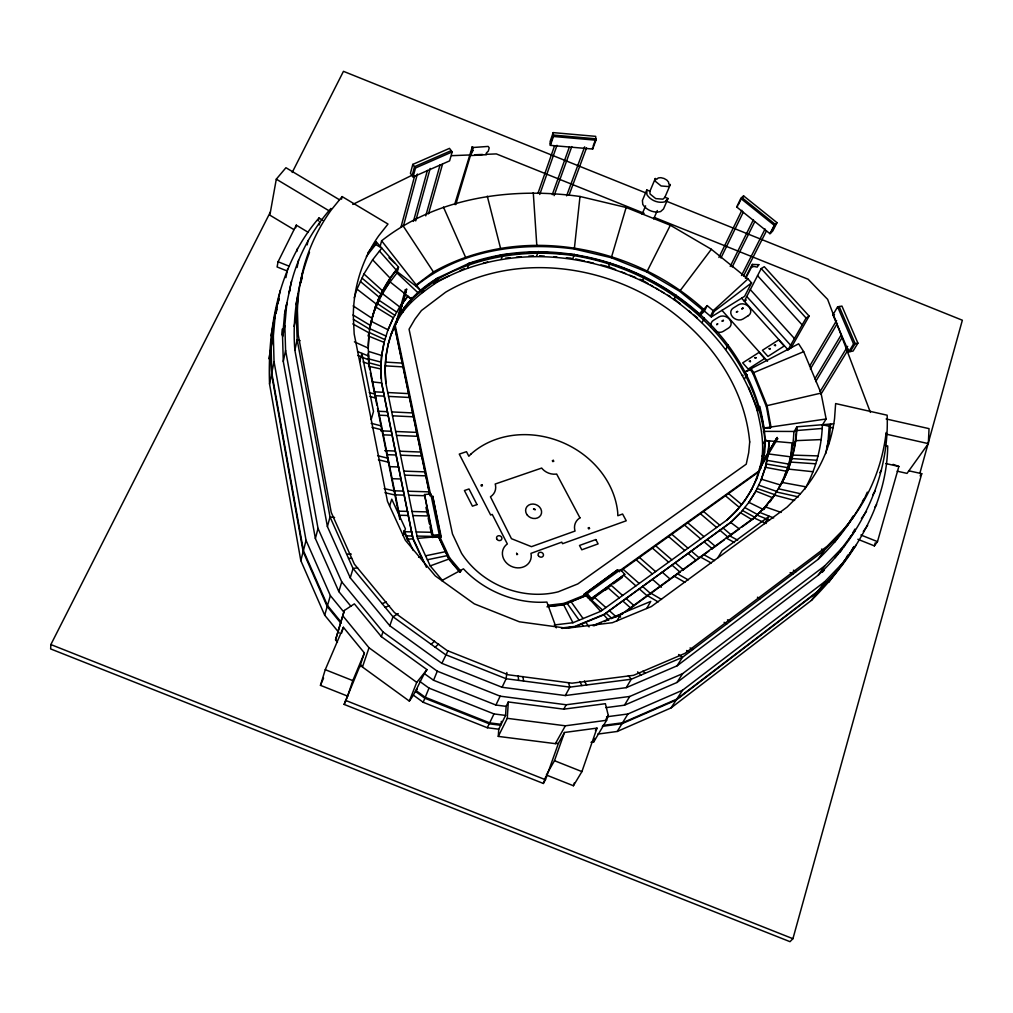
<?xml version="1.0" encoding="UTF-8"?>
<svg xmlns="http://www.w3.org/2000/svg" width="1013" height="1013" viewBox="0 0 1013 1013"><rect width="100%" height="100%" fill="white"/><g stroke="black" fill="none" stroke-linecap="round" stroke-linejoin="round"><path stroke-width="1.5" d="M897.151 471.184L907.015 473.388L928.339 443.618L929.035 428.638L886.147 418.964M270.37 212.046L50.865 644.559L50.65 648.928L790.001 941.672L792.926 938.709L921.741 473.679L908.623 470.754M442.516 580.538L430.221 565.9L417.508 538.384L385.89 383.408C383.94 366.01 385.877 348.244 392.006 331.808C399.527 308.015 417.217 290.136 438.338 277.6L436.894 282.348C419.661 293.947 402.364 306.901 394.665 326.971L429.677 494.673M385.89 383.408L385.155 369.897L385.953 356.817L388.245 344.078M501.334 721.345L501.156 724.333L489.672 722.864L425.245 697.273L415.824 690.435M381.217 378.837L380.711 369.53L381.546 356.082L384.092 342.394L368.783 336.189M564.494 732.475L554.478 760.7L546.349 775.008L573.409 785.746L581.918 771.602L596.999 728.106L564.494 732.475L558.454 743.238L555.377 743.656L498.282 736.4L498.751 729.195L505.576 715.419L506.133 706.365L508.298 701.958L563.772 709.163L605.381 703.693L608.281 715.444L606.61 720.281L593.681 741.985L591.022 742.352M498.282 736.4L507.285 718.331L508.298 701.958M368.2 346.015C368.96 317.272 379.786 288.958 398.54 267.128L376.38 242.006L367.884 252.781M400.173 518.783L369.061 363.996L368.251 348.092L369.251 332.986L352.815 323.919M827.152 446.163L828.545 443.998L829.457 439.211L830.559 424.054L829.178 426.245L828.064 441.389L825.76 453.507M804.74 489.266C815.794 469.614 821.644 447.214 822.391 424.726L829.178 426.245M797.003 426.802C796.129 448.075 790.457 469.424 779.073 487.532C788.076 470.412 793.154 451.342 793.837 432.007L797.003 426.802L833.712 423.789M796.484 427.663C795.813 447.05 790.722 466.145 781.707 483.315M864.102 499.029C851.908 521.302 836.599 541.904 818.111 559.341L677.064 665.832L626.211 687.662L565.305 695.551L502.068 687.283L441.858 663.338L389.802 625.755L350.245 577.841L327.402 526.57L294.884 350.232C292.061 317.006 297.949 283.501 309.497 252.338M853.984 516.212L840.803 533.458L824.316 550.401L682.433 657.336L631.238 679.242L569.876 687.131L506.145 678.748L445.454 654.613L392.981 616.765L353.068 568.534L330.023 516.947L297.151 339.659L296.366 315.714L298.227 293.833L295.986 304.622M282.564 336.848L284.843 325.629L286.831 303.064L284.552 314.397L282.564 336.848L283.285 361.476L315.372 538.498L338.836 591.592L350.853 606.205M769.133 441.44L767.981 454.432L769.449 440.908L764.954 440.516C755.103 343.483 666.845 270.167 573.915 255.656C527.507 249.021 478.997 255.783 437.907 279.031C422.662 290.06 406.099 300.544 398.185 318.399L397.311 318.386L405.415 289.617L406.302 289.629L398.578 316.993M339.254 632.998L324.679 615.17L300.823 560.632L269.547 383.99C267.343 325.743 279.93 263.127 318.981 217.985L322.729 220.226M273.206 324.388L271.104 347.484L271.775 372.898L303.419 550.591L327.49 605.47L341.216 622.235M268.888 358.716L273.345 336.075L275.46 312.852M760.725 468.259L758.205 472.451C766.043 452.342 762.017 431.019 757.255 410.721C742.947 365.49 712.342 327.047 673.987 299.633C605.647 252.465 510.615 240.372 436.894 282.348M760.535 468.576C768.677 448.404 764.498 426.815 759.725 406.39L757.255 410.721M380.128 246.501L381.597 240.79C436.882 197.206 511.793 186.924 580.006 196.484L574.32 249.008C519.644 241.563 459.547 250.325 415.849 286.059L396.754 271.357M506.842 672.518L506.145 678.748L502.068 687.283M605.913 707.644L624.451 705.2L676.988 682.471L818.2 575.181C862.152 534.307 889.553 475.819 887.147 415.203L835.636 403.567L834.56 418.559A204.917 168.867 24.9 0 1 800.017 494.243L787.114 507.095L651.321 606.572L612.384 622.704L566.672 628.212L519.365 621.792L474.312 603.862L435.261 575.878L405.314 540.195L387.485 501.372L354.17 333.923L353.296 315.486A205.069 169.108 21.8 0 1 378.697 235.814L387.992 224.05L342.115 196.598L331.226 209.982A260.189 214.705 21.8 0 0 297.417 310.712L298.215 334.721L331.238 512.451L354.385 564.178L394.462 612.561L447.138 650.536L508.057 674.759L572.016 683.193L633.581 675.316L684.94 653.372L827.216 546.21L843.74 529.242A259.999 214.414 24.9 0 0 886.147 432.475M339.583 199.84L285.932 167.715L276.296 179.162L269.851 215.149L293.909 229.609M384.092 342.394L381.546 356.082M368.276 335.759L368.821 332.834M369.365 329.896L371.974 318.285L353.144 305.888M308.357 232.408L296.29 225.139L278.081 261.759L277.093 266.963L286.717 270.813M270.99 335.721L280.259 290.376M285.881 277.663L287.629 268.863M295.758 227.786L296.29 225.139M790.507 458.319L789.342 464.195L766.968 460.333M269.547 383.99L274.042 361.628L273.345 336.075M296.86 251.452L297.455 248.502M330.909 208.437C310.117 232.281 294.897 261.443 289.123 292.656L290.136 289.68M297.088 267.508L298.556 260.316M759.699 467.537L777.148 437.375L762.865 461.763M307.167 244.867L308.066 240.524M762.358 462.612L776.996 438.11L777.655 438.718L762.257 464.461L761.611 463.865L763.802 453.318L764.954 440.516L791.963 442.922L790.811 456.85L768.297 453.913L765.638 466.79L761.181 479.757L765.322 467.31L767.689 455.863M283.285 361.476L285.59 350.384L284.843 325.629M302.634 272.636L300.367 283.526L302.317 277.752M761.763 464.878L762.017 463.65M284.552 314.397L291.44 281.234M294.112 326.414L296.366 315.714M318.348 220.973L318.981 217.985M319.222 224.937L319.842 222.024M294.884 350.232L297.151 339.659L300.114 340.659M341.533 199.206L342.115 196.598M366.377 256.39L375.747 244.5L376.38 242.006M300.823 560.632L306.053 540.372L274.042 361.628M337.443 642.229L335.544 639.899L344.331 610.484L354.36 603.862L381.331 636.633L426.967 669.644C420.167 679.584 416.698 691.461 409.328 701.072L362.451 667.023L360.476 664.591L344.141 704.415L543.348 783.467L545.475 779.731L558.454 743.238M335.544 639.899L344.331 610.484M359.716 361.806L361.907 353.486L373.493 411.468L371.201 419.559M412.798 164.385L410.43 173.337L413.101 176.933L449.595 160.877L452.165 151.925L449.481 148.367L412.798 164.385L415.482 167.993L413.101 176.933M370.467 324.033L376.405 304.153L356.994 289.123L363.933 273.991L372.619 259.797L381.774 248.122L375.747 244.5M368.365 336.316L369.251 332.986M315.372 538.498L318.031 528.431L285.59 350.384M412.139 175.629L414.507 166.676L451.19 150.633M374.873 309.94L380.913 296.53L382.458 290.718L363.933 273.991M401.009 227.013L414.608 176.059M403.706 224.987L417.381 174.059M327.402 526.57L330.023 516.947L334.594 517.44M398.54 267.128L396.944 272.991L384.484 289.338M413.418 221.429L427.397 170.437M415.723 220.897L430.183 168.437M919.791 473.54L962.35 320.222L666.111 201.081M393.297 317.753L387.802 330.365L393.297 317.753L375.203 306.66M380.711 369.53L381.711 355.5L368.935 351.536M387.865 345.446L392.006 331.808M385.75 357.538L385.953 356.817M425.751 215.87L440.098 164.853M394.665 326.971L397.565 318.715L396.235 323.413M396.881 322.324L398.109 317.981M398.198 317.626L406.682 288.996L398.843 316.056M428.486 213.844L442.478 164.347M402.731 312.435L404.073 307.724M381.648 293.023L399.831 307.04L407.897 296.113L399.996 306.458L393.133 318.348M857.846 539.271L874.384 545.88L875.232 542.879M874.384 545.88L877.486 541.638L898.86 466.461L893.073 464.372M410.48 302.241L411.835 297.518M324.679 615.17L330.365 595.619L306.053 540.372M580.006 196.484L626.135 207.475L611.333 257.72L574.32 249.008M433.083 273.143L433.437 271.953C519.251 223.582 632.403 244.31 703.744 309.358L699.16 314.385C666.288 284.666 625.135 264.38 581.551 256.352M338.836 591.592L341.736 581.867L318.031 528.431M454.647 204.474L472.324 146.809L472.868 147.379L455.761 204.664M597.683 734.108L617.221 731.462L671.011 707.935L811.451 600.367C852.452 559.163 886.995 505.93 887.717 445.961L884.906 445.327M350.245 577.841L353.068 568.534L357.602 567.749M344.141 704.415L347.611 696.121L320.463 685.345L325.262 669.682L343.394 627.288L364.401 652.954L359.539 667.364M383.927 342.976L387.966 329.769L371.784 321.59M341.571 633.15L343.394 627.288M554.25 624.983L572.927 622.742L600.633 611.358L727.195 519.821C741.567 507.095 753.343 490.849 758.395 472.147L620.741 570.863M371.72 319.247C376.595 300.468 385.662 282.88 398.274 268.116M465.119 258.264L465.486 257.074L443.441 207.083M389.587 505.968L391.752 499.181L405.428 528.875L403.174 535.535M467.626 268.002L469.146 263.241C589.135 221.176 742.605 299.101 763.764 428.043L770.361 428.068L770.994 427.005L767.056 405.656L753.672 372.632L751.152 368.631L750.544 369.732L744.897 371.898L747.1 375.392M354.208 297.822L356.994 289.123M750.975 490.697L757.154 477.921L761.459 464.6L762.257 464.461M347.611 696.121L352.815 680.622L364.401 652.954M500.067 249.211L500.473 248.02L487.291 196.167M362.451 667.023L369.011 647.763L342.913 615.942M501.22 259.239L502.841 254.478M278.955 299.152C271.699 323.388 269.813 348.903 271.535 374.076L303.14 551.654L327.199 606.508L340.912 623.248M277.739 303.229L279.208 298.949M275.739 313.46L277.195 309.193M432.576 536.396L424.536 494.534L430.778 493.964L439.275 534.623L438.464 536.827L448.949 559.29L459.737 572.079M553.199 132.614L550.122 141.516L550.376 145.365L592.656 149.038L595.961 140.199L595.669 136.35L553.199 132.614L553.453 136.476L550.376 145.365M423.599 562.101L413.076 539.283L381.622 382.927L380.875 368.96L368.593 366.275M550.287 143.973L553.364 135.071L595.859 138.794L593.099 146.163M430.107 495.889L430.778 493.964M573.409 785.746L574.434 782.783M593.681 741.985L594.91 738.414M381.331 636.633L382.977 631.922L341.736 581.867M537.903 193.47L554.58 145.758M752.355 264.292L745.289 277.993M539.739 194.471L556.985 145.302M389.802 625.755L392.981 616.765L398.223 613.612M543.348 783.467L545.855 776.427M552.275 194.648L569.357 147.037M554.098 195.648L571.788 146.581M536.852 246.121L533.269 192.647M424.536 494.534L432.994 535.244L432.196 537.434L441.161 536.561L432.652 495.965L440.807 537.498L441.161 536.561M536.586 256.213L538.321 251.465M566.596 195.826L584.653 146.834M568.977 195.344L586.54 147.86M448.949 559.29L449.531 557.745L439.047 535.257M670.34 184.607L664.794 197.472L662.882 199.168L655.715 198.599L650.093 194.027L649.84 191.457L655.272 178.541L656.855 179.187L658.26 177.946L660.881 177.68L664.009 178.465L666.82 180.073L668.555 182.087L668.757 183.973L670.34 184.607L668.327 186.557L661.109 185.961L655.436 181.365L655.272 178.541M664.883 197.231L668.036 198.497L664.819 201.853C658.057 203.486 650.663 200.46 646.902 194.648L646.788 189.95L649.941 191.216M535.155 509.805L533.471 509.134M572.636 258.961L574.472 254.238M409.328 701.072L416.736 682.357L426.967 669.644M498.751 729.195L487.316 727.739L423.193 702.275L429.006 688.106L419.496 681.217M506.133 706.365L495.901 705.035L433.564 680.267L437.287 671.188L382.977 631.922M441.858 663.338L448.012 650.751M608.256 267.318L610.193 262.633M646.788 189.95L642.407 200.485L642.786 204.436C646.522 210.223 653.879 213.237 660.59 211.59L663.515 208.969L668.036 198.497M642.065 214.237L645.598 205.842M320.463 685.345L323.552 678.115M653.689 218.909L657.298 210.552M864.874 497.712L867.305 492.141M642.381 281.019L644.433 276.372M703.187 310.497L679.672 291.301L646.813 271.965L670.34 225.241L711.341 249.274L747.961 278.904L751.557 282.88L744.606 296.328L711.303 316.942L704.453 311.118L707.188 305.597L714.064 311.434L711.303 316.942M472.868 147.379L471.703 147.176M391.385 334.024L394.766 326.617L429.829 494.547M673.987 299.633L676.14 295.049M679.672 291.301L711.341 249.274M772.716 497.763L755.901 491.128L748.582 502.853L755.584 491.647L761.497 479.238L780.327 484.936M495.901 705.035L500.169 696.172L566.191 704.769L629.731 696.463L682.648 673.632L824.759 565.849L841.752 548.299L855.301 530.47M736.692 206.994L740.794 198.485L743.58 195.876L777.009 222.657L772.704 231.053L769.956 233.686L736.692 206.994L737.705 206.044M738.388 204.626L741.807 197.535L775.249 224.342L770.956 232.724M742.212 198.713L743.58 195.876M487.316 727.739L493.989 713.924L505.576 715.419M718.926 257.479L741.858 210.311M720.927 258.011L743.238 212.249M702.11 322.628L704.364 318.095M730.221 266.419L753.444 219.669M552.148 606.217L563.405 604.9L564.152 603.406L586.869 594.175M732.222 266.951L754.799 221.644M710.544 316.081L713.291 310.573L747.961 278.904M292.2 172.451L343.458 71.328L645.572 192.825M741.478 275.523L765.081 229.001M743.479 276.068L766.423 230.977M745.758 278.309L752.735 264.672M769.956 233.686L774.249 225.304L777.009 222.657M563.405 604.9L586.109 595.669L587.173 593.58L620.576 569.673L624.755 574.396L590.794 599.455M741.605 298.189L788.038 349.814L791.026 347.902L809.121 316.094L764.271 266.698L761.219 268.572L744.314 301.203L746.315 299.962M624.755 574.396L591.364 598.366L590.275 600.443L610.801 585.704M725.878 349.346L728.208 344.876M617.677 569.775L583.868 594.517L617.677 569.775L619.462 571.788M620.576 569.673L620.26 570.281L759.155 470.88M576.004 626.3L603.267 615.068L730.664 522.429L740.528 512.743L751.912 519.631M565.305 695.551L569.876 687.131L568.407 682.623M744.479 379.001L746.885 374.607M563.772 709.163L566.191 704.769M770.361 428.068L766.436 406.732L753.064 373.734L753.672 372.632L803.689 351.663L821.024 393.107L826.139 418.989L822.214 425.257M617.056 620.766L620.944 613.739L650.751 601.418L646.712 608.471M555.377 743.656L565.355 725.802L606.61 720.281M788.038 349.814L806.082 318.031L809.121 316.094M766.436 406.732L767.056 405.656L821.024 393.107M842.512 564.165L844.791 560.265M846.311 557.657L847.818 555.061M848.577 555.706L853.908 546.564M853.87 546.868L849.299 554.706L834.75 574.004L817.377 592.073L676.114 700.097L621.969 723.713L602.292 726.359M832.914 314.878L837.624 306.825L841.942 306.091L857.922 343.154L853.06 351.068L848.729 351.84L832.914 314.878L834.484 314.612M848.577 539.967L850.971 535.89M852.553 533.167L854.947 529.103M763.207 443.491L765.714 439.237M847.64 525.304L853.06 516.098M397.159 320.121L397.311 318.386M809.577 366.275L836.586 320.513M595.429 730.753L596.999 728.106M810.375 369.011L837.447 323.274M762.042 456.268L764.562 452.051M605.989 719.281L608.281 715.444M626.211 687.662L631.238 679.242L628.389 675.633M759.446 468.766L761.953 464.574M814.845 378.862L841.297 334.733M736.603 510.691L744.884 500.359L751.709 489.469M603.267 615.068L730.664 522.429L739.389 528.976M755.977 479.896L757.154 477.921M815.642 381.597L842.158 337.494M380.913 296.53L388.486 283.931L390.056 278.094L372.619 259.797M744.504 500.992L744.884 500.359M765.322 467.31L786.379 471.248M730.36 522.936L740.528 512.743M624.451 705.2L629.731 696.463M717.723 557.922L722.117 550.705L769.146 516.313L764.524 523.645M820.137 391.524L847.653 346.345M820.935 394.247L848.501 349.105M848.729 351.84L853.579 343.926L857.922 343.154M617.221 731.462L627.946 713.975L682.534 690.246L824.797 581.652L842.284 563.481L856.188 545.095M850.312 351.549L855.162 343.648L839.195 306.559M792.698 445.834L795.876 440.655L821.277 439.566M741.972 527.013L753.393 518.694L765.094 506.791L774.439 495.078L794.585 500.435M789.811 460.244L792.989 455.116L818.137 455.913M772.856 497.598L782.239 482.467L806.196 486.886M785.265 474.198L788.431 469.095L813.097 471.741M753.393 518.694L765.094 506.791L781.15 512.451M771.944 499.067L774.439 495.078M677.064 665.832L682.433 657.336L678.634 654.512M828.064 441.389L829.457 439.211M676.988 682.471L682.648 673.632M671.011 707.935L682.534 690.246M818.111 559.341L824.316 550.401L821.505 549.097M879.778 472.678L881.475 470.235M862.481 501.156L864.076 498.865M834.509 542.487L840.803 533.458M872.674 494.851L875.219 491.216M818.2 575.181L824.759 565.849M861.405 518.555L866.482 511.375M835.092 557.707L841.752 548.299M874.877 507.082L876.612 504.639M811.451 600.367L824.797 581.652M863.317 531.47L867.66 525.405M828.748 582.374L842.284 563.481M920.133 475.882L921.741 473.679M763.84 509.463L767.575 504.791M769.437 502.461L771.298 500.118M764.574 507.627L773.907 495.914M417.305 689.068L415.444 691.398L424.852 698.236L489.216 723.801L500.688 725.27M740.212 513.249L748.886 502.334L763.637 509.628M699.16 314.385L707.188 305.597M835.459 573.003L818.073 591.086L676.722 699.16L622.539 722.788L602.836 725.435M822.227 572.307L824.329 570.129M727.195 519.821L736.742 510.451M696.931 318.399L697.425 317.905L693.259 314.499M699.439 315.967L704.453 311.118M435.185 647.218L438.578 643.951M431.183 644.319L434.552 641.102M714.064 311.434L751.557 282.88M402.794 225.367L433.437 271.953L416.191 284.868L415.849 286.059L420.724 290.642L437.464 278.056L469.146 263.241M421.497 292.922L423.978 291.048M433.881 283.602L436.35 281.741M625.249 612.055L679.812 572.307M682.344 570.458L708.986 551.047M711.531 549.198L724.219 539.954M726.752 538.106L739.439 528.862M613.359 583.868L622.337 577.423M591.098 600.405L593.669 598.569M605.192 590.288L607.762 588.439M716.786 324.666C719.876 322.4 715.153 325.312 717.407 324.287M722.003 320.956L723.497 320.501L722.282 321.248M737.477 311.333L736.274 312.08L737.755 311.624M741.706 308.699L743.187 308.256L741.985 308.99M742.301 308.332L742.947 308.015M722.611 320.577L723.269 320.26M441.643 580.652L463.46 568.837C484.366 591.301 516.225 604.115 546.868 602.064L556.264 627.857M744.897 371.898L798.637 343.8L803.689 351.663M352.765 204.423L412.19 175.173M439.161 280.424L448.974 275.84M460.193 270.61L464.41 268.648M415.482 167.993L452.165 151.925M592.871 625.616L623.147 613.106L753.913 517.858L766.107 523.493M593.935 625.806L601.127 622.83M604.001 621.64L608.319 619.855M611.206 618.664L622.716 613.903M547.932 606.432L563.557 604.596L586.261 595.365L602.507 610.003M742.326 375.582L743.035 375.304M430.221 565.9L449.063 558.986L460.269 572.269M385.143 607.306L389.473 605.711M382.091 603.609L386.422 602.026M468.386 263.646L502.207 254.845L511.489 254.06M483.353 263.127L487.747 261.974M427.385 559.758L447.48 555.58M418.597 557.251L421.509 556.644M425.561 555.808L445.644 551.642M776.844 438.844L777.655 438.718M763.764 428.043L826.139 418.989M606.559 716.811L627.946 713.975M561.392 628.022L574.827 626.401L603.533 614.574L608.737 620.361M562.05 628.402L565.178 628.022M568.306 627.642L574.574 626.895M548.058 605.293L564.152 603.406M546.957 606.825L549.477 606.534M432.994 535.244L439.275 534.623M407.163 539.296L413.266 538.751L426.422 567.305M417.508 538.384L438.578 536.51L449.063 558.986M514.591 253.794L523.873 253.009M526.975 252.744L534.712 252.085M505.588 258.138L510.223 257.745M516.389 257.213L521.024 256.821M528.748 256.162L533.382 255.77M796.699 430.525L822.113 428.461M830.293 427.803L833.357 427.549M451.798 155.673L470.222 154.938M474.831 154.761L482.517 154.457M485.582 154.343L496.332 153.913L644.167 213.338M348.523 558.366L351.638 558.315M346.661 554.187L351.308 554.124M763.397 431.361L794.762 431.462M406.466 535.877L412.696 536.004M417.039 536.08L438.578 536.51M404.086 531.724L411.86 531.876M416.204 531.964L431.728 532.294M398.4 511.16L407.707 511.388M412.025 511.502L427.486 511.894M399.223 515.25L408.53 515.478M412.848 515.579L428.334 515.959M394.31 490.811L403.579 491.09M407.884 491.216L429.259 491.862M395.121 494.863L404.402 495.142M408.708 495.268L424.13 495.712M392.17 478.706L401.123 478.997M403.782 471.121L425.093 471.868M404.605 475.135L425.916 475.857M389.739 466.651L398.691 466.968M387.042 454.66L396.26 455.014M400.528 455.179L421.775 456.002M384.712 450.62L395.45 451.038M399.717 451.203L420.952 452.051M383.053 434.818L392.246 435.223M396.501 435.4L417.673 436.324M380.736 430.816L391.436 431.285M395.69 431.475L416.85 432.399M378.318 411.253L387.46 411.709M391.702 411.911L412.785 412.937M379.115 415.165L388.258 415.609M392.5 415.811L413.595 416.812M375.19 395.69L384.307 396.159M388.536 396.387L409.556 397.489M374.417 391.816L383.522 392.297M387.751 392.525L408.758 393.639M385.51 362.097L402.389 363.11M385.307 365.845L403.174 366.909M791.862 458.56L816.757 460.257M790.71 462.093L815.617 463.802M540.967 252.072L550.426 252.794M555.162 253.149L563.051 253.757M567.774 254.124L574.092 254.605M539.625 255.745L544.336 256.099M553.782 256.821L556.935 257.061M566.368 257.783L571.091 258.138M553.453 136.476L595.961 140.199M372.417 381.888L381.622 382.927L413.076 539.283M507.285 718.331L565.355 725.802M766.221 463.954L787.114 467.575M885.729 463.536L898.86 466.461M778.339 488.76L800.371 493.698M886.071 434.108L928.339 443.618M776.363 491.951L798.409 496.914M384.965 492.711L395.412 495.116M384.142 488.57L394.576 490.988M575.65 258.961L584.59 261.063M587.565 261.759L593.529 263.165M600.975 264.912L606.939 266.305M575.587 254.947L578.562 255.656M378.419 459.775L388.815 462.295M377.608 455.685L387.992 458.231M371.961 427.321L382.319 429.955M371.163 423.295L381.508 425.954M367.542 358.577L381.293 362.211M368.821 362.781L381.065 366.01M370.024 396.526L375.912 398.096M369.239 392.563L375.114 394.146M363.135 361.996L369.061 363.996L368.808 364.933L368.213 353.372M758.699 485.164L777.224 491.609M757.129 488.519L775.667 494.964M533.61 508.779L535.295 509.45M759.509 512.312L773.653 517.947M437.287 671.188L500.169 696.172M429.006 688.106L493.989 713.924M325.262 669.682L352.815 680.622M554.478 760.7L581.918 771.602M345.496 700.363L545.475 779.731M50.865 644.559L792.926 938.709M860.898 535.003L877.486 541.638M756.774 515.022L769.513 520.1M654.411 217.466L808.095 279.233L827.621 299.342L835.953 321.374M626.135 207.475L670.34 225.241M611.333 257.72L646.813 271.965M608.433 266.66L615.575 269.521M621.286 271.813L625.565 273.535M629.845 275.257L635.556 277.549M639.836 279.259L642.698 280.411M278.081 261.759L289.123 266.178M357.576 351.574L368.656 356.032M357.766 355.487L368.846 359.919M354.411 341.85L368.251 348.092M369.593 328.592L386.029 336.075M369.859 332.771L384.94 339.621M729.411 535.7L737.654 540.144M793.42 570.205L796.117 571.649M726.194 538.042L734.438 542.499M790.127 572.611L792.875 574.092M744.72 507.526L757.749 514.667M742.364 510.451L755.394 517.605M703.541 554.542L714.507 560.607M700.287 556.922L711.24 562.987M757.433 597.214L760.168 598.746M677.279 573.675L688.207 579.867M673.974 576.08L684.889 582.298M727.511 619.817L730.183 621.349M724.092 622.311L726.815 623.894M650.625 593.099L661.502 599.43M647.256 595.543L658.133 601.899M644.015 281.196L647.991 283.526M650.625 285.084L653.271 286.641M655.918 288.199L658.564 289.756M661.21 291.313L663.857 292.871M667.82 295.214L670.467 296.771M690.081 647.915L692.791 649.536M686.637 650.511L689.359 652.131M276.296 179.162L329.01 210.767M407.72 296.708L411.43 298.936L390.17 281.981M353.005 314.98L370.619 325.616M353.398 319.374L369.922 329.339M377.786 299.43L396.653 312.093M377.14 303.444L394.766 315.271M425.143 674.177L433.564 680.267M369.011 647.763L416.736 682.357M413.823 695.475L423.193 702.275M740.794 198.485L774.249 225.304M674.43 299.101L680.318 303.913M688.549 310.649L690.904 312.574M728.512 493.534L741.643 504.499M725.409 495.762L739.3 507.386M360.476 281.538L379.432 297.417M362.034 278.144L380.964 294.023M703.503 511.438L719.762 525.19M723.029 527.963L731.247 534.915M700.35 513.692L716.609 527.469M719.876 530.242L728.094 537.207M687.688 522.759L703.946 536.637M707.213 539.423L715.431 546.438M684.497 525.038L700.755 538.941M704.035 541.727L712.253 548.755M671.72 534.193L687.979 548.185M691.246 550.996L699.464 558.074M668.504 536.485L684.763 550.502M688.042 553.326L696.26 560.404M655.601 545.728L671.86 559.834M675.139 562.671L683.357 569.812M652.359 548.046L668.618 562.177M671.898 565.026L680.116 572.168M662.135 572.092L670.1 579.056M639.342 557.365L655.601 571.598M636.075 559.708L652.334 573.966M652.321 579.208L661.426 587.198M622.919 569.116L639.178 583.475M642.457 586.362L650.675 593.618M624.16 575.498L635.885 585.869M639.152 588.756L647.37 596.024M610.89 585.02L622.615 595.467M625.882 598.379L634.1 605.698M607.559 587.413L619.272 597.873M622.552 600.785L630.77 608.129M594.162 597.037L605.875 607.559M609.142 610.497L616.195 616.828M605.787 612.941L611.649 618.221M618.386 615.081L620.665 617.183M388.967 257.771L394.639 263.101M396.324 272.37L418.546 293.264M642.9 671.188L645.129 673.303M637.608 671.872L640.976 675.076M761.219 268.572L806.082 318.031M757.547 275.663L802.169 324.932M750.316 289.629L794.445 338.545M746.746 296.505L790.634 345.243M586.261 595.365L600.633 611.358M721.965 310.345L767.512 361.248M379.47 251.059L396.26 270.078M587.173 593.58L591.364 598.366M586.109 595.669L588.616 598.531M449.531 557.745L461.042 571.383M330.365 595.619L344.217 612.498M381.597 240.79L420.724 290.642M405.415 289.617L405.909 290.275M570.965 601.583L583.095 618.563M585.539 621.982L589.06 626.908M567.001 603.204L579.119 620.197M581.563 623.628L583.311 626.085M750.544 369.732L753.064 373.734M584.438 680.939L586.616 684.978M579.753 681.546L581.918 685.586M563.557 604.596L572.927 622.742M404.048 530.559L413.241 550.54M403.706 531.306L408.328 541.335M837.624 306.825L853.579 343.926M748.734 387.485L758.066 410.645M837.067 324.312L870.42 412.43M395.159 325.224L430.55 494.61M425.954 507.323L427.511 514.857M428.132 517.858L429.385 523.886M430.006 526.899L431.576 534.421M369.112 366.478L369.732 369.568M370.353 372.657L376.874 405.099M377.494 408.188L399.831 519.39M523.025 676.519L523.493 681.027M518.149 675.81L518.618 680.394M592.554 147.632L592.656 149.038M281.766 335.037A263.38 219.441 21.8 0 1 282.272 329.048M845.159 544.804A263.19 219.15 25 0 1 843.5 547.235M841.79 549.654A263.19 219.15 25 0 1 840.056 552.047M714.266 330.605A7.635 6.154 26.5 0 0 723.219 331.378L728.702 327.946A7.623 6.141 26.6 0 0 729.284 319.044A7.623 6.141 26.6 0 0 718.901 316.968L713.405 320.374A7.635 6.154 26.5 0 0 711.341 326.92M472.856 150.595L470.463 155.571L486.43 154.71L486.443 152.874L488.291 151.14L489.216 147.86L488.177 146.416L472.691 147.531L472.856 150.595M775.502 345.104L775.464 345.8L774.261 345.205L775.502 345.104M770.095 348.561L770.057 349.257L768.854 348.662L770.095 348.561M755.888 357.627L755.85 358.336L754.634 357.741L755.888 357.627M750.418 361.122L750.38 361.831L749.164 361.236L750.418 361.122M749.709 441.959L748.696 452.71L746.239 464.169L577.79 583.931L558.252 591.807A81.686 70.821 23.6 0 1 461.523 553.263L452.469 533.965L409.062 329.225L414.963 319.108L421.446 310.522L445.644 292.187A192.609 162.7 23.4 0 1 666.82 308.167C710.67 339.406 744.732 387.346 749.709 441.959M758.838 264.672L757.192 267.115L754.027 266.432L751.545 267.115L752.735 264.431L758.838 264.672M516.63 553.339L516.833 554.643L517.643 554.352L516.63 553.339M470.944 454.065L468.842 456.243L466.487 451.684L459.269 454.103L490.634 514.997L492.255 514.427L507.336 543.943A14.714 12.878 23.7 0 0 504.461 560.379A14.714 12.878 23.7 0 0 522.05 567.394A14.714 12.878 23.7 0 0 530.964 553.364L561.759 542.158L562.57 543.69L626.237 520.783L622.59 514.022L617.816 515.731L617.74 512.692A86.244 74.544 23.6 0 0 560.506 441.643A86.244 74.544 23.6 0 0 470.944 454.065M764.612 358.551L748.202 369.061L742.681 362.857L759.104 352.385L764.612 358.551M784.163 346.028L767.943 356.424L762.434 350.27L778.668 339.912L784.163 346.028M748.379 315.638L742.96 319.032A7.598 6.091 26.8 0 1 732.614 316.968A7.598 6.091 26.8 0 1 733.159 308.117L738.591 304.748A7.585 6.065 26.9 0 1 748.898 306.825A7.585 6.065 26.9 0 1 748.379 315.638M579.968 517.884L579.423 518.2A14.511 12.523 26.2 0 0 574.726 529.812L575.055 531.053L531.458 546.665L511.451 538.688L490.457 496.801A14.524 12.536 20.9 0 0 495.522 485.316L495.192 484.024L541.689 468.057L542.474 469.019A14.321 12.207 23.5 0 0 555.884 474.147L556.644 474.021L579.968 517.884M595.821 539.562L579.499 545.463L581.791 549.793L598.113 543.88L595.821 539.562M589.123 527.583L588.135 527.938L588.642 528.887L589.629 528.533L589.123 527.583M477.022 504.575L472.438 506.171L464.423 490.533L469.006 488.962L477.022 504.575M481.96 484.809L480.947 485.164L481.441 486.101L482.441 485.759L481.96 484.809M553.301 460.358L552.326 460.7L552.807 461.611L553.794 461.282L553.301 460.358M538.372 555.593A2.748 2.406 24.8 0 0 543.031 556.289A2.748 2.406 24.8 0 0 540.942 552.288A2.748 2.406 24.8 0 0 538.372 555.593M526.963 514.667A8.167 7.066 23.6 0 0 540.803 515.123A8.167 7.066 23.6 0 0 533.041 504.031A8.167 7.066 23.6 0 0 526.963 514.667M496.788 539.005A2.748 2.406 22.5 0 0 501.46 539.714A2.748 2.406 22.5 0 0 499.396 535.725A2.748 2.406 22.5 0 0 496.788 539.005"/></g></svg>
